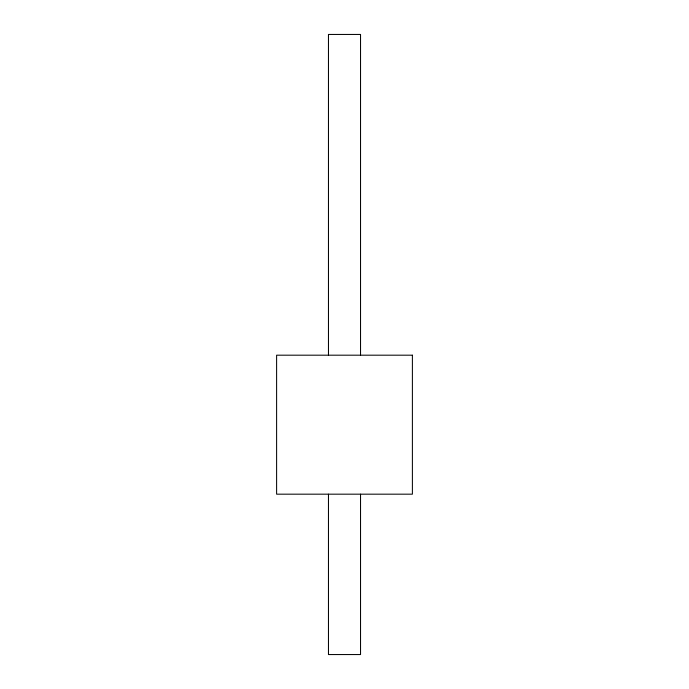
<?xml version="1.0" encoding="UTF-8"?>
<svg xmlns="http://www.w3.org/2000/svg" width="689" height="689" viewBox="0 0 689 689"><rect width="100%" height="100%" fill="white"/><g stroke="black" fill="none" stroke-linecap="round" stroke-linejoin="round"><path stroke-width="1.03" d="M360.536 355.188L360.536 34.45L328.464 34.45L328.464 355.188M360.536 494.177L360.536 654.55L328.464 654.55L328.464 494.177M412.392 355.188L276.608 355.188L276.608 494.177L412.392 494.177L412.392 355.188"/></g></svg>
